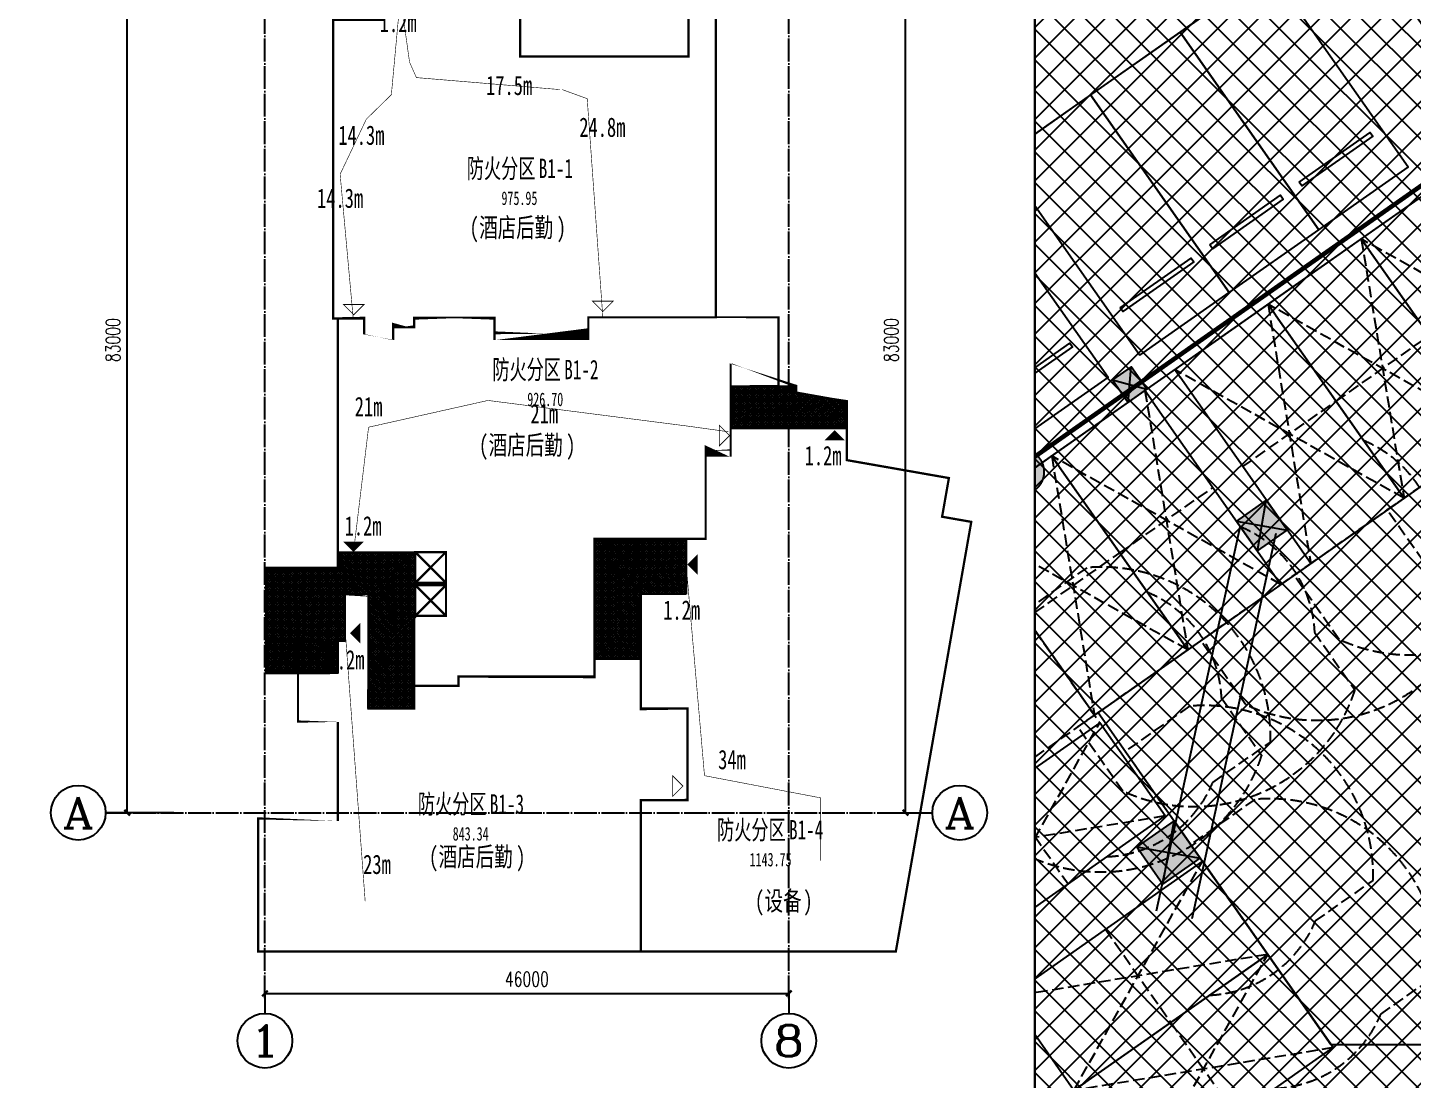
# Model space of a CAD drawing. Header units: millimetres. Extents: x 12325263 to 13848842, y -1463133 to 573208.
# Drawn here: x 12482132 to 12512532, y -841062 to -817975 of the extents above; entities that cross this region are included whole.
import ezdxf
from ezdxf.enums import TextEntityAlignment as Align
from ezdxf.xclip import XClip

# ---------------------------------------------------------------- set-up
doc = ezdxf.new("R2010")
doc.units = ezdxf.units.MM
doc.header["$LTSCALE"] = 1000
doc.header["$XCLIPFRAME"] = 0
for name, pattern in [('-2F平面$0$DASH', [0.35, 0.25, -0.1]), ('DASH', [0.35, 0.25, -0.1]), ('DOTE', [2.4200000000000004, 2, -0.2, 0.02, -0.2])]:
    doc.linetypes.add(name, pattern=pattern)
for name, color, linetype, plot in [('-2F平面$0$A-结构高差线', 5, 'Continuous', False), ('-2F平面$0$A-轨迹线', 8, 'Continuous', False), ('地下室柱网$0$9', 8, 'Continuous', False)]:
    doc.layers.add(name, color=color, linetype=linetype, plot=plot)
for name, color, linetype in [('-2F平面$0$PARTS-CAR公寓-机械车位', 240, 'Continuous'), ('00-防火分区示意', 251, 'Continuous'), ('A-ANNO-TEXT', 7, 'Continuous'), ('A-AXIS', 16, 'DOTE'), ('A-WALL-PATT', 8, 'Continuous'), ('AXIS', 3, 'Continuous'), ('AXIS_TEXT', 7, 'Continuous'), ('DIM_ELEV', 3, 'Continuous'), ('PARTS-CAR(一期)', 9, 'Continuous'), ('PUB_HATCH', 8, 'Continuous'), ('ROAD-LINE', 20, 'Continuous'), ('SPACE', 7, 'Continuous'), ('WALL', 5, 'Continuous'), ('WALL-SHATCH', 8, 'Continuous'), ('地下室柱网$0$0q-柱0', 8, 'Continuous'), ('地下室柱网$0$0q-柱填充', 8, 'Continuous')]:
    doc.layers.add(name, color=color, linetype=linetype)
doc.styles.add('_TCH_AXIS', font='COMPLEX', dxfattribs={"bigfont": 'GBCBIG'})
doc.styles.add('_TCH_DIM_T3', font='SIMPLEX.shx', dxfattribs={"width": 0.7058823529411765, "bigfont": 'GBCBIG.shx'})
doc.styles.add('COMPLEX', font='COMPLEX')
doc.styles.add('TITXV', font='', dxfattribs={"width": 0.7})
doc.styles.add('宋体', font='', dxfattribs={"width": 0.65})
doc.styles.get('TITXV').set_extended_font_data('SimSun')
doc.styles.get('宋体').set_extended_font_data('SimSun')
doc.dimstyles.new('_TCH_ARCH&&500', dxfattribs={"dimtxt": 1275, "dimasz": 500, "dimexe": 1250, "dimexo": 1500, "dimgap": 612.5, "dimtad": 1, "dimdec": 0, "dimzin": 0, "dimdsep": 46, "dimtxsty": '_TCH_DIM_T3', "dimblk": 'ARCHTICK', "dimcen": 0.09, "dimclrt": 7, "dimazin": 2, "dimtfac": 1, "dimtdec": 0, "dimtix": 1, "dimtmove": 2, "dimatfit": 3, "dimfxl": 1, "dimfxlon": 1, "dimtolj": 1, "dimtzin": 0, "dimarcsym": 0})
pattern_1 = [(45, (-12617593.52594884, 856549.481302923), (-112.2532015133644, 112.2532015133644), []), (135, (-12617593.52594884, 856549.481302923), (-112.2532015133644, -112.2532015133644), [])]
pattern_2 = [(45, (-12817593.52594884, 856549.481302923), (-112.2532015133644, 112.2532015133644), []), (135, (-12817593.52594884, 856549.481302923), (-112.2532015133644, -112.2532015133644), [])]

# ---------------------------------------------------------------- blocks, each defined once
blk = doc.blocks.new('asdfadsfgd')
blk.add_lwpolyline([(0, -1800), (30000, -1800), (30000, -34200), (0, -34200)], close=True)
blk = doc.blocks.new('asdfasdgfadfgfdgh')
blk.add_lwpolyline([(-31499.99999983981, 95400), (-1499.999999839813, 95400), (-1499.999999839813, 63000), (-31499.99999983981, 63000)], close=True)
blk.add_blockref('asdfadsfgd', (-31499.99999983981, 97200))
blk = doc.blocks.new('A$C20EA3404')
at = {"layer": '00-防火分区示意', "color": 6, "ltscale": 10, "const_width": 48.14814814814815}
for points in [[(6.24796936661005, 6.244889133609831), (656.24796936661, 656.2448891336098)], [(6.24796936661005, 656.2448891336098), (656.24796936661, 6.244889133609831)]]:
    blk.add_lwpolyline(points, dxfattribs=at)
blk.add_lwpolyline([(6.24796936661005, 6.244889133609831), (656.24796936661, 6.244889133609831), (656.24796936661, 656.2448891336098), (6.24796936661005, 656.2448891336098)], close=True, dxfattribs=at)
blk = doc.blocks.new('_AXISO')
blk.add_circle((0, 0), 0.5)
at = {"layer": 'AXIS_TEXT', "style": 'COMPLEX', "width": 1.041666666666667}
blk.add_attdef('A', text='', height=0.56, dxfattribs=at).set_placement((-0.25, -0.28), (0.25, -0.28), align=Align.FIT)
blk = doc.blocks.new('_ArchTick')
at = {"color": 0, "linetype": 'ByBlock', "const_width": 0.4}
blk.add_lwpolyline([(-0.5, -0.5), (0.5, 0.5)], dxfattribs=at)
blk = doc.blocks.new('*D5309')
at = {"layer": 'AXIS', "color": 0, "lineweight": -2, "transparency": 16777216}
for p, q in [((-50994.51611375064, -15865.73619283969), (-50994.51611375064, -17116.73619283969)), ((-50994.51611375064, -15866.73619283969), (-4994.516113750636, -15866.73619283969)), ((-4994.516113750636, -15865.73619283969), (-4994.516113750636, -17116.73619283969))]:
    blk.add_line(p, q, dxfattribs=at)
at = {"layer": 'Defpoints', "color": 0, "transparency": 16777216}
for p in [(-50994.51611375064, -12518.72951724473), (-4994.516113750636, -12518.72951724473), (-4994.516113750636, -15866.73619283969)]:
    blk.add_point(p, dxfattribs=at)
at = {"layer": 'AXIS', "color": 0, "lineweight": -2, "transparency": 16777216, "xscale": 500, "yscale": 500, "zscale": 500, "rotation": 180}
blk.add_blockref('_ArchTick', (-50994.51611375064, -15866.73619283969), dxfattribs=at)
at = {"layer": 'AXIS', "color": 0, "lineweight": -2, "transparency": 16777216, "xscale": 500, "yscale": 500, "zscale": 500}
blk.add_blockref('_ArchTick', (-4994.516113750636, -15866.73619283969), dxfattribs=at)
at = {"layer": 'AXIS', "color": 7, "transparency": 16777216, "insert": (-27994.51611375064, -14616.73619283969), "char_height": 1275, "attachment_point": 5, "style": '_TCH_DIM_T3'}
blk.add_mtext('\\A1;46000', dxfattribs=at)
blk = doc.blocks.new('*D5310')
at = {"layer": 'AXIS', "color": 0, "lineweight": -2, "transparency": 16777216}
for p, q in [((5263.813809489844, 83000.00000068522), (6514.813809489844, 83000.00000068522)), ((5264.813809489825, -3.094238988368771e-12), (5264.813809489843, 83000.00000068522)), ((5263.813809489824, -3.093955711423888e-12), (6514.813809489824, -3.448335169471769e-12))]:
    blk.add_line(p, q, dxfattribs=at)
at = {"layer": 'Defpoints', "color": 0, "transparency": 16777216}
for p in [(-2361.317697022105, 83000.00000068522), (5264.813809489843, 83000.00000068522), (-2361.31769702211, -9.339317539326633e-13)]:
    blk.add_point(p, dxfattribs=at)
at = {"layer": 'AXIS', "color": 0, "lineweight": -2, "transparency": 16777216, "xscale": 500, "yscale": 500, "zscale": 500}
for p, rotation in [((5264.813809489843, 83000.00000068522), 90), ((5264.813809489825, -3.094238988368771e-12), 270)]:
    blk.add_blockref('_ArchTick', p, dxfattribs=dict(at, rotation=rotation))
at = {"layer": 'AXIS', "color": 7, "transparency": 16777216, "insert": (4014.813809489828, 41500.00000034261), "char_height": 1275, "attachment_point": 5, "rotation": 90, "style": '_TCH_DIM_T3'}
blk.add_mtext('\\A1;83000', dxfattribs=at)
blk = doc.blocks.new('*D5311')
at = {"layer": 'AXIS', "color": 0, "lineweight": -2, "transparency": 16777216}
for p, q in [((-50994.51611375064, 88273.12814801815), (-50994.51611375064, 89524.12814801815)), ((-4994.516113750637, 88273.12814801815), (-4994.516113750637, 89524.12814801815)), ((-50994.51611375064, 88274.12814801815), (-4994.516113750637, 88274.12814801815))]:
    blk.add_line(p, q, dxfattribs=at)
at = {"layer": 'Defpoints', "color": 0, "transparency": 16777216}
for p in [(-4994.516113750637, 88274.12814801815), (-50994.51611375064, 83000.00000068499), (-4994.516113750637, 83000.00000068499)]:
    blk.add_point(p, dxfattribs=at)
at = {"layer": 'AXIS', "color": 0, "lineweight": -2, "transparency": 16777216, "xscale": 500, "yscale": 500, "zscale": 500, "rotation": 180}
blk.add_blockref('_ArchTick', (-50994.51611375064, 88274.12814801815), dxfattribs=at)
at = {"layer": 'AXIS', "color": 0, "lineweight": -2, "transparency": 16777216, "xscale": 500, "yscale": 500, "zscale": 500}
blk.add_blockref('_ArchTick', (-4994.516113750637, 88274.12814801815), dxfattribs=at)
at = {"layer": 'AXIS', "color": 7, "transparency": 16777216, "insert": (-27994.51611375064, 89524.12814801815), "char_height": 1275, "attachment_point": 5, "style": '_TCH_DIM_T3'}
blk.add_mtext('\\A1;46000', dxfattribs=at)
blk = doc.blocks.new('*D5312')
at = {"layer": 'AXIS', "color": 0, "lineweight": -2, "transparency": 16777216}
for p, q in [((-63090.18957378155, 83000.0000006851), (-64341.18957378155, 83000.0000006851)), ((-63091.18957378157, 1.662190945936249e-12), (-63091.18957378155, 83000.0000006851)), ((-63090.18957378157, 1.661907668991367e-12), (-64341.18957378157, 2.016287127039249e-12))]:
    blk.add_line(p, q, dxfattribs=at)
at = {"layer": 'Defpoints', "color": 0, "transparency": 16777216}
for p in [(-63091.18957378155, 83000.0000006851), (-58994.51611375063, 83000.0000006851), (-58994.51611375064, 5.016978039978795e-13)]:
    blk.add_point(p, dxfattribs=at)
at = {"layer": 'AXIS', "color": 0, "lineweight": -2, "transparency": 16777216, "xscale": 500, "yscale": 500, "zscale": 500}
for p, rotation in [((-63091.18957378155, 83000.0000006851), 90), ((-63091.18957378157, 1.662190945936249e-12), 270)]:
    blk.add_blockref('_ArchTick', p, dxfattribs=dict(at, rotation=rotation))
at = {"layer": 'AXIS', "color": 7, "transparency": 16777216, "insert": (-64341.18957378157, 41500.00000034254), "char_height": 1275, "attachment_point": 5, "rotation": 90, "style": '_TCH_DIM_T3'}
blk.add_mtext('\\A1;83000', dxfattribs=at)
blk = doc.blocks.new('adgshg13-A$C7F010FC0')
at = {"layer": 'WALL-SHATCH'}
h = blk.add_hatch(color=256, dxfattribs=at)
h.dxf.hatch_style = 1
h.paths.add_polyline_path([(-60384.17120504379, -16880.89509773254), (-763.1647881269455, 197.4793643951416), (12587.61850607395, -13153.30393266678), (12587.61850607395, -157996.0197629929), (-162964.8506313562, -188820.4315237999), (-171262.3814957142, -180522.900662899), (-171262.3814957142, -31310.89849328995), (-150707.1909123659, -10755.70791006088), (-131860.0775495768, -7980.895098209381), (-99162.38149428368, -7980.895098209381), (-99162.38149428368, -4980.895097732544), (-76620.42811572552, -4980.895097732544), (-70107.65229141712, -16880.89509773254)], flags=16)
h.paths.add_polyline_path([(-60091.22944009304, -16380.89510011673), (-646.8769880533218, 646.876989364624), (12987.61850607395, -12987.61850786209), (12987.61850607395, -158331.9049158096), (-163100.5840539932, -189250.3835258484), (-171662.3814958334, -180688.5860877037), (-171662.3814958334, -31145.21306848526), (-150777.8961598873, -10260.7277340889), (-131896.6870943308, -7480.895098209381), (-99562.38149428368, -7480.895098209381), (-99562.38149428368, -4580.895097732544), (-76365.55243730545, -4580.895097732544), (-69907.50581622124, -16380.89510774612)])
blk = doc.blocks.new('adgshg-1F平面$0$CAR-14')
blk.add_lwpolyline([(-1.430511474609375e-06, -200.0000004768372), (2399.999998569489, -200), (2399.999999523163, -5500.000000238419), (0, -5500.000000476837)], close=True)
at = {"extrusion": (-0.0004477907749365557, -3.397049351885895e-15, 0.999999899741706), "elevation": -1.074697858843549}
blk.add_lwpolyline([(250.0089585465865, -1300.001919507981), (2150.003241036882, -1299.998073339463), (2150.003039334784, -1199.9980738163), (250.0087558908145, -1200.001919507981)], close=True, dxfattribs=at)
blk = doc.blocks.new('adgshg一期一层')
at = {"layer": 'PARTS-CAR(一期)', "xscale": -0.9999999999999998, "rotation": 225.0000000766665}
for p in [(43585.9634758234, -23415.3663277626), (40439.33533740044, -26561.99446201324), (38742.27906429768, -28259.05073928833), (37045.22279214859, -29956.1070151329), (34746.97334349155, -32254.35645627975)]:
    blk.add_blockref('adgshg-1F平面$0$CAR-14', p, dxfattribs=at)
blk = doc.blocks.new('*U495')
at = {"layer": '地下室柱网$0$0q-柱0'}
blk.add_lwpolyline([(-400.0000002384186, -400.0000004768372), (399.9999998807907, -400), (400, 399.9999995231628), (-400, 399.9999990463257)], close=True, dxfattribs=at)
at = {"layer": '地下室柱网$0$0q-柱填充'}
blk.add_solid([(-400, 399.9999990463257), (400, 399.9999995231628), (-400.0000002384186, -400.0000004768372), (399.9999998807907, -400)], dxfattribs=at)
at = {"layer": '地下室柱网$0$9'}
for p, q in [((-400.0000002384186, 399.9999990463257), (399.9999997615814, -400)), ((-400, -400), (400, 400))]:
    blk.add_line(p, q, dxfattribs=at)
blk = doc.blocks.new('*U497')
at = {"layer": '地下室柱网$0$0q-柱0'}
blk.add_lwpolyline([(-500.0000002384186, -500.0000004768372), (499.9999998807907, -500), (500, 499.9999995231628), (-500, 499.9999990463257)], close=True, dxfattribs=at)
at = {"layer": '地下室柱网$0$0q-柱填充'}
blk.add_solid([(-500, 499.9999990463257), (500, 499.9999995231628), (-500.0000002384186, -500.0000004768372), (499.9999998807907, -500)], dxfattribs=at)
at = {"layer": '地下室柱网$0$9'}
for p, q in [((-500.0000002384186, 499.9999990463257), (499.9999997615814, -500)), ((-500, -500), (500, 500))]:
    blk.add_line(p, q, dxfattribs=at)
blk = doc.blocks.new('*U499')
at = {"layer": '地下室柱网$0$0q-柱填充'}
h = blk.add_hatch(color=256, dxfattribs=at)
h.dxf.hatch_style = 1
edge = h.paths.add_edge_path()
edge.add_arc((0, 0), 500, 0, 360)
at = {"layer": '地下室柱网$0$0q-柱0'}
blk.add_circle((0, 0), 500, dxfattribs=at)
blk = doc.blocks.new('adgshg2qbj-gycw-bj-13--2F平面$0$CAR-机械车位')
at = {"layer": '-2F平面$0$A-轨迹线', "color": 251, "linetype": '-2F平面$0$DASH'}
blk.add_lwpolyline([(2499.999999046326, 3642.523668289185, 0.2902472329864041), (2499.999999046326, 6480.476332187653), (2499.999999046326, 8022.202205896378, 0.4504144067848935), (-2948.500000476837, 6924.315240859985), (-2948.500000476837, 5200), (-4.76837158203125e-07, 5200.000000476837)], format="xyb", dxfattribs=at)
at = {"linetype": '-2F平面$0$DASH'}
for p, q in [((2500, 5200), (0, 4.76837158203125e-07)), ((2500, 0), (-4.76837158203125e-07, 5200.000000476837)), ((4.76837158203125e-07, 2600.000000238419), (2500.000000476837, 2600.000000238419))]:
    blk.add_line(p, q, dxfattribs=at)
for p, q in [((2500, 5200), (-4.76837158203125e-07, 5200.000000476837)), ((-4.76837158203125e-07, 5200.000000476837), (0, 199.9999990463257)), ((2499.999999523163, 299.9999995231628), (2500, 5200))]:
    blk.add_line(p, q)
blk.add_lwpolyline([(2499.999999523163, 299.9999995231628), (2500, 0), (0, 4.76837158203125e-07), (0, 199.9999990463257)])
blk = doc.blocks.new('*U491')
at = {"layer": '地下室柱网$0$0q-柱0'}
blk.add_lwpolyline([(-250.0000002384186, -300.0000004768371), (249.9999998807907, -299.9999999999999), (250, 299.9999995231628), (-250, 299.9999990463257)], close=True, dxfattribs=at)
at = {"layer": '地下室柱网$0$0q-柱填充'}
blk.add_solid([(-250, 299.9999990463257), (250, 299.9999995231628), (-250.0000002384186, -300.0000004768371), (249.9999998807907, -299.9999999999999)], dxfattribs=at)
at = {"layer": '地下室柱网$0$9'}
for p, q in [((-250.0000002384186, 299.9999990463257), (249.9999997615814, -299.9999999999999)), ((-250, -299.9999999999999), (250, 300))]:
    blk.add_line(p, q, dxfattribs=at)
blk = doc.blocks.new('A$C4C7A72D3')
at = {"layer": '-2F平面$0$A-结构高差线', "linetype": '-2F平面$0$DASH', "const_width": 100}
blk.add_lwpolyline([(152725.4648846239, 147740.4132108688), (96934.73962295055, 91949.68840122246), (110489.1405178308, 78395.28750658059), (112227.9120210409, 68492.30188942025), (107683.4679993391, 63947.8593997953), (114365.0998367071, 57266.22756290459), (110900.1241929531, 53801.25191927166), (111395.0989409536, 53306.27717065858), (109591.9764703307, 51503.15470075654), (109097.0004719291, 51998.12819671514), (102697.6897482853, 45598.81747293705), (105950.3809519801, 42346.12629079702), (107859.5692510474, 44255.31458950019), (109309.1379530225, 42805.74588727928), (114400.3021987472, 47896.9091796882), (121722.0225318465, 40575.19131565071), (123554.5313602481, 30138.5679984095)], dxfattribs=at)
at = {"layer": 'ROAD-LINE'}
for p, q in [((88944.61101626046, 92161.94725036505), (150533.4597666133, 153750.7960276613)), ((72292.09390912391, 83287.60472869826), (141970.6306093726, 152966.1414585107)), ((156614.578127848, 143992.7213244445), (105455.4019048009, 92833.54637384345)), ((105455.4019045625, 92833.54637384345), (111748.6528783832, 86540.29539775872)), ((111748.6528783832, 86540.29539775872), (116309.830431927, 87341.17058801628))]:
    blk.add_line(p, q, dxfattribs=at)
at = {"layer": 'WALL'}
for p, q in [((101212.7616841607, 95944.81540632225), (139113.6849027798, 133845.7394042013)), ((104928.3222273588, 99943.2197260859), (138972.2634038925, 133987.1609029758)), ((96864.05470858514, 91878.95220661093), (104928.3222273588, 99943.2197260859)), ((99904.5819363594, 89121.26744413353), (106197.7116282973, 82828.13773870538))]:
    blk.add_line(p, q, dxfattribs=at)
at = {"layer": '地下室柱网$0$9'}
for p, q in [((107470.6305818148, 88772.67416063533), (107820.6305834539, 97422.67415940668)), ((108269.9765015487, 88740.33068389143), (108619.9765030984, 97390.33068313217))]:
    blk.add_line(p, q, dxfattribs=at)
at = {"layer": '-2F平面$0$PARTS-CAR公寓-机械车位', "xscale": -0.9999999999999987, "rotation": 225}
for p in [(111748.6523356345, 106480.7071051605), (109344.4892722275, 104076.5440573713), (107576.7223168407, 102308.777106286), (105808.9553638548, 100541.0101528189), (103475.5029842649, 98207.55778265069), (101707.7360312846, 96439.790829184)]:
    blk.add_blockref('adgshg2qbj-gycw-bj-13--2F平面$0$CAR-机械车位', p, dxfattribs=at)
at = {"layer": '-2F平面$0$PARTS-CAR公寓-机械车位', "rotation": 315.0000000061509}
for p in [(101849.1567658093, 88944.45939779398), (104594.8661843445, 86340.17163562845), (106362.6331374552, 84572.40468216012)]:
    blk.add_blockref('adgshg2qbj-gycw-bj-13--2F平面$0$CAR-机械车位', p, dxfattribs=at)
blk.add_blockref('adgshg一期一层', (68092.13348305225, 130532.6249656675))
for name, p, rotation in [('*U491', (104889.7165502664, 100046.035408593), 45), ('*U499', (102875.5497915428, 97747.15559701715), 45.00000001812894), ('*U495', (108283.8291003648, 97500.45099660126), 45), ('*U497', (107506.0116409641, 90075.82979287137), 45)]:
    blk.add_blockref(name, p, dxfattribs=dict(rotation=rotation))
at = {"layer": 'WALL', "color": 1}
blk.add_blockref('adgshg13-A$C7F010FC0', (210433.0120974779, 205503.5692701337), dxfattribs=at)
blk = doc.blocks.new('asdfasddfg')
at = {"layer": 'A-AXIS'}
for p, q in [((-50994.51611375064, -16301.73598947376), (-50994.51611375064, 86100.00000068499)), ((-4994.516113750637, -16301.73598947376), (-4994.516113750637, 86100.00000068499)), ((-58994.51611375064, 83000.00000068522), (3632.232026880607, 83000.00000068499)), ((-64994.51611375436, 0), (3632.232026880607, 0))]:
    blk.add_line(p, q, dxfattribs=at)
at = {"layer": 'AXIS'}
for p, q in [((-50994.51611375064, 86100.00000068499), (-50994.51611375064, 90100.00000068499)), ((-4994.516113750637, 86100.00000068499), (-4994.516113750637, 90100.00000068499)), ((-58994.51611375064, 83000.00000068522), (-64994.51611375064, 83000.00000068522)), ((3632.232026880607, 83000.00000068522), (7621.348606679589, 83000.00000068522)), ((-58994.51611375064, 0), (-64994.51611375064, 0)), ((3632.232026880607, 0), (7621.348606679589, 0)), ((-50994.51611375064, -16301.73598947376), (-50994.51611375064, -17626.07147534098)), ((-4994.516113750637, -16301.73598947376), (-4994.516113750637, -17626.07147534098))]:
    blk.add_line(p, q, dxfattribs=at)
ref = blk.add_blockref('_AXISO', (-50994.51611375436, 92500.00000068522), dxfattribs=dict(at, xscale=4800, yscale=4800, zscale=4800))
ref.add_attrib('A', '1', dxfattribs={"layer": 'AXIS_TEXT', "height": 2715.290039756343, "style": '_TCH_AXIS', "width": 2.333333333338929}).set_placement((-52352.16113363579, 91142.35498080659), (-49636.87109387293, 91142.35498080659), align=Align.FIT)
ref = blk.add_blockref('_AXISO', (-4994.516113754362, 92500.00000068522), dxfattribs=dict(at, xscale=4800, yscale=4800, zscale=4800))
ref.add_attrib('A', '8', dxfattribs={"layer": 'AXIS_TEXT', "height": 2715.290039756343, "style": '_TCH_AXIS', "width": 1.500000000003598}).set_placement((-6352.161133635789, 91142.35498080659), (-3636.871093872935, 91142.35498080659), align=Align.FIT)
ref = blk.add_blockref('_AXISO', (-67394.51611375436, 83000.00000068522), dxfattribs=dict(at, xscale=4800, yscale=4800, zscale=4800))
ref.add_attrib('A', 'N', dxfattribs={"layer": 'AXIS_TEXT', "height": 2715.290039756343, "style": '_TCH_AXIS', "width": 1.105263157897388}).set_placement((-68752.16113363579, 81642.35498080659), (-66036.87109387293, 81642.35498080659), align=Align.FIT)
ref = blk.add_blockref('_AXISO', (10021.34860667586, 83000.00000068522), dxfattribs=dict(at, xscale=4800, yscale=4800, zscale=4800))
ref.add_attrib('A', 'N', dxfattribs={"layer": 'AXIS_TEXT', "height": 2715.290039756343, "style": '_TCH_AXIS', "width": 1.105263157897388}).set_placement((8663.703586794436, 81642.35498080659), (11378.99362655729, 81642.35498080659), align=Align.FIT)
ref = blk.add_blockref('_AXISO', (-67394.51611375436, -2.328306436538696e-10), dxfattribs=dict(at, xscale=4800, yscale=4800, zscale=4800))
ref.add_attrib('A', 'A', dxfattribs={"layer": 'AXIS_TEXT', "height": 2715.290039756343, "style": '_TCH_AXIS', "width": 1.166666666669465}).set_placement((-68752.16113363579, -1357.645019878866), (-66036.87109387293, -1357.645019878866), align=Align.FIT)
ref = blk.add_blockref('_AXISO', (10021.34860667586, -2.328306436538696e-10), dxfattribs=dict(at, xscale=4800, yscale=4800, zscale=4800))
ref.add_attrib('A', 'A', dxfattribs={"layer": 'AXIS_TEXT', "height": 2715.290039756343, "style": '_TCH_AXIS', "width": 1.166666666669465}).set_placement((8663.703586794436, -1357.645019878866), (11378.99362655729, -1357.645019878866), align=Align.FIT)
ref = blk.add_blockref('_AXISO', (-50994.51611375436, -20026.07147534122), dxfattribs=dict(at, xscale=4800, yscale=4800, zscale=4800))
ref.add_attrib('A', '1', dxfattribs={"layer": 'AXIS_TEXT', "height": 2715.290039756343, "style": '_TCH_AXIS', "width": 2.333333333338929}).set_placement((-52352.16113363579, -21383.71649521985), (-49636.87109387293, -21383.71649521985), align=Align.FIT)
ref = blk.add_blockref('_AXISO', (-4994.516113754362, -20026.07147534122), dxfattribs=dict(at, xscale=4800, yscale=4800, zscale=4800))
ref.add_attrib('A', '8', dxfattribs={"layer": 'AXIS_TEXT', "height": 2715.290039756343, "style": '_TCH_AXIS', "width": 1.500000000003598}).set_placement((-6352.161133635789, -21383.71649521985), (-3636.871093872935, -21383.71649521985), align=Align.FIT)
for p1, p2, distance, picture, middle in [((-50994.51611375064, 83000.00000068499), (-4994.516113750637, 83000.00000068499), 5274.128147333162, '*D5311', (-27994.51611375064, 89524.12814801815)), ((-58994.51611375064, 5.016978039978788e-13), (-58994.51611375063, 83000.0000006851), 4096.673460030921, '*D5312', (-64341.18957378157, 41500.00000034254)), ((-2361.31769702211, -9.339317539326633e-13), (-2361.317697022105, 83000.00000068522), -7626.131506511949, '*D5310', (4014.813809489828, 41500.00000034261)), ((-50994.51611375064, -12518.72951724473), (-4994.516113750636, -12518.72951724473), -3348.006675594959, '*D5309', (-27994.51611375064, -14616.73619283969))]:
    dim = blk.add_aligned_dim(p1=p1, p2=p2, distance=distance, dimstyle='_TCH_ARCH&&500', dxfattribs=at)
    dim.commit()
    dim.dimension.update_dxf_attribs({"geometry": picture, "text_midpoint": middle})
blk = doc.blocks.new('asfasdfdsgsdfg')
at = {"layer": 'DIM_ELEV'}
h = blk.add_hatch(dxfattribs=at)
h.set_pattern_fill('ANSI37', color=8, scale=100)
h.set_pattern_definition(pattern_2)
h.paths.add_polyline_path([(-53296.7152384501, 46362.69555288192), (-48746.71523834392, 46362.69555271603), (-48746.71523834392, 49012.70891739661), (-45796.71523870714, 49012.6810833253), (-45796.71523872763, 42312.69555377774), (-48846.71523858048, 42312.69555377774), (-48846.71523858234, 40262.69555303582), (-53296.71523869783, 40262.69555295981)])
h = blk.add_hatch(dxfattribs=at)
h.set_pattern_fill('ANSI37', color=8, scale=100)
h.set_pattern_definition(pattern_2)
h.paths.add_polyline_path([(-18396.70487088338, 8112.695553018479), (-12646.70487112924, 8112.695552135236), (-12646.70487113111, 7581.461310311453), (-8196.715238429606, 6800.116568037891), (-8196.715238427743, 4412.695552848745), (-18396.70487087965, 4412.69555295771)])
h = blk.add_hatch(dxfattribs=at)
h.set_pattern_fill('ANSI37', color=8, scale=100)
h.set_pattern_definition(pattern_1)
h.paths.add_polyline_path([(-22296.71523842029, -10137.30444706138), (-26296.71523902193, -10137.3044470615), (-26296.71523902193, -15837.30444509711), (-30346.71523842961, -15837.30444509652), (-30346.71523842961, -5287.304447030649), (-22296.71523848362, -5287.304446930182)])
h = blk.add_hatch(dxfattribs=at)
h.set_pattern_fill('ANSI37', color=8, scale=100)
h.set_pattern_definition(pattern_1)
h.paths.add_polyline_path([(-46196.70487042889, -20187.30444701959), (-50246.71523856372, -20187.30444704322), (-50146.71523864567, -10137.30444711994), (-52296.71972678415, -10137.30486454524), (-52296.71523866989, -7837.327426849399), (-52896.77992115542, -7837.304447041359), (-52896.71523821354, -6448.745765104424), (-46096.71523852646, -6448.745765250176), (-46096.71523854882, -12187.30444703111), (-46196.70487042889, -12187.30444702692)])
h = blk.add_hatch(dxfattribs=at)
h.set_pattern_fill('ANSI37', color=8, scale=100)
h.set_pattern_definition(pattern_1)
h.paths.add_polyline_path([(-59196.70487113483, -7837.304447042523), (-52296.71523865312, -7837.304447042523), (-52296.71972679906, -14287.30444704369), (-52896.70973012038, -14287.30425711302), (-52896.72392784245, -17087.30369685311), (-59196.70487113483, -17087.30444704113)])
at = {"color": 4, "linetype": 'DASH', "ltscale": 10, "const_width": 50}
for points in [[(-47406.24023848586, 42277.66466806247), (-48196.71523872018, 33712.69555309461), (-50396.71531878412, 31562.92629036214), (-52696.71523751318, 26728.60990615096)], [(-33396.81243891269, 34162.71255489811), (-45996.8406303972, 35212.92629071604), (-46596.71523866802, 36562.6955529633), (-47406.24023848586, 42277.66466806247)], [(-33196.81243892759, 34162.70628963551), (-30996.71531881392, 33362.92629049718), (-29625.46197790653, 14162.69555428671)], [(-52696.71523751318, 26728.60990615096), (-51546.71523889527, 14062.69555360859)]]:
    blk.add_lwpolyline(points, dxfattribs=at)
at = {"color": 4, "linetype": 'DASH', "ltscale": 5, "const_width": 50}
for points in [[(-51525.49195989966, -6487.304447124712), (-50196.71523863822, 4512.695552938618), (-39712.22112769634, 6862.926290022209)], [(-18596.70487127639, 4112.695552624762), (-22196.71523819491, 4612.695552736288), (-39712.22112939507, 6862.926289641298)], [(-22296.71523848176, -7712.304447046015), (-20696.71523839049, -26087.30444779037), (-10496.71523847431, -28037.30444131268), (-10496.71523847617, -33550.70190697187)], [(-52196.71972693875, -14087.30444771959), (-50496.71523801424, -37137.30444658874)]]:
    blk.add_lwpolyline(points, dxfattribs=at)
at = {"layer": '00-防火分区示意', "color": 6}
for points in [[(-47775.34413541853, 42295.44521018269, 0, 1800, 0), (-47775.34413541853, 41395.44521018269, 0, 0, 0)], [(-9258.59611148201, 4246.832100920845, 0, 1800, 0), (-9258.59611148201, 3346.832100920845, 0, 0, 0)], [(-51520.83415272087, -6448.745765133761, 0, 1800, 0), (-51520.83415272087, -5548.745765133761, 0, 0, 0)], [(-22196.71523826569, -7537.304447493167, 0, 1800, 0), (-21296.71523826569, -7537.304447493167, 0, 0, 0)], [(-51834.96719813906, -13573.21049319534, 0, 1800, 0), (-50934.96719813906, -13573.21049319534, 0, 0, 0)]]:
    blk.add_lwpolyline(points, format="xyseb", dxfattribs=at)
at = {"layer": '00-防火分区示意', "color": 6, "ltscale": 10, "const_width": 75}
for points in [[(-51503.03346744925, 14386.61697414238), (-50603.03346744925, 15286.61697414238), (-52403.03346744925, 15286.61697414238)], [(-29625.46197710186, 14672.96103970567), (-28725.46197710186, 15572.96103970567), (-30525.46197710186, 15572.96103970567)], [(-18496.70487109944, 3777.282384121558), (-19396.70487109944, 2877.282384121558), (-19396.70487109944, 4677.282384121558)], [(-22591.27950244024, -26998.19141922286), (-23491.27950244024, -27898.19141922286), (-23491.27950244024, -26098.19141922286)]]:
    blk.add_lwpolyline(points, close=True, dxfattribs=at)
at = {"layer": 'PUB_HATCH', "color": 6, "const_width": 200}
for points in [[(-48746.69651014358, 49012.68108330155), (-48746.71523834392, 46362.69555271603), (-53296.71523873881, 46362.69555288192), (-53296.71523873694, 14062.69555363362), (-50596.71531909332, 14062.69555356179), (-50596.71531913243, 12662.92629058694), (-48046.7153190989, 12662.92629056622), (-48046.71531908214, 13262.92629051628), (-46196.71531908959, 13262.92629046494), (-46196.71531907655, 14062.69538628217), (-39146.71531907842, 14062.69538623758), (-39146.71531911753, 12662.92629026959), (-30896.71531886235, 12662.92629003362), (-30896.71531886421, 14162.69555297866), (-19696.31769191846, 14162.69555273606), (-19696.95664956607, 43862.70570490975), (-22096.68301050551, 43862.68540236109), (-22093.1603531111, 37062.6310093978), (-36896.32330949232, 37062.7234645565), (-36896.59366578795, 44804.09864701005), (-38455.17180790193, 46362.67778592929), (-42896.71523907036, 46362.69555309496), (-42896.71523942798, 49012.69555340381)], [(-50596.71531909332, 14062.69555355818), (-52896.71523778513, 14062.69555355818), (-52896.7799212113, -7837.323466235888), (-52296.72044619359, -7837.327426815056), (-52296.71972678415, -10137.30444704113), (-50196.71523858607, -10137.30444705079), (-50196.71523858607, -20187.30444703146), (-46196.70487042889, -20187.30444703135), (-46196.70487042889, -18187.30444693787), (-42296.71523863822, -18187.30444693787), (-42296.71524099447, -17387.30444608035), (-30346.71524078585, -17387.30444742669), (-30346.71523827314, -5287.30444692797), (-20596.71523845382, -5287.304447011556), (-20596.71523832902, 2512.695553060737), (-18396.70487096347, 2512.695552856894), (-18396.70487124845, 8112.702651627711), (-14196.71523839794, 8112.702652462991), (-14196.70767087303, 14162.77792995749), (-30896.71531885304, 14162.77793005318), (-30896.71531886235, 12662.92629003373), (-39146.7153190989, 12662.92629026959), (-39146.71531908959, 14062.69538623758), (-46196.71531907655, 14062.69538628217), (-46196.7153190989, 13262.92629046505), (-48046.71531908959, 13262.92629056622), (-48046.7153190989, 12662.92629056622), (-50596.71531913243, 12662.92629063746)], [(-12646.70487112924, 8112.695552135236), (-12646.70487113111, 7581.461310311453), (-8196.715238429606, 6800.116568037774), (-8196.715238429606, 1622.098934666952), (766.0575656630099, 48.386103673256), (169.3719851784408, -3349.623450201238), (2730.346116483212, -3799.291222565225), (-3895.873218460009, -41537.3221602221), (-26296.71554260515, -41537.38192280242), (-26296.71523843147, -28237.30444694054), (-22196.7152383849, -28237.30444694217), (-22196.7152383849, -25987.3044478232), (-22196.71523855813, -20187.304447031), (-26296.71523872949, -20187.30444703111), (-26296.71523902193, -15837.30444509711), (-30346.71523842961, -15837.30444509652), (-30346.71523835137, -5287.304446969763), (-20596.71523835137, -5287.304446969763), (-20596.71523830295, 2512.695553049562), (-18396.70487124287, 2512.695552875753), (-18396.70487123542, 8112.695552633959)], [(-52296.71163155511, -10137.30486454361), (-52296.72044619359, -7837.327426815056), (-59196.70487113483, -7837.281884772354), (-59196.70487113483, -17087.30444704113), (-56396.03305180185, -17087.30411354324), (-56395.35146077722, -21337.6788832997), (-52896.71523840912, -21337.6788833756), (-52896.71523859352, -29837.30444721342), (-59895.1824780535, -29837.74846303603), (-59895.19215917587, -41537.38192280196), (-26296.71554432437, -41537.38192280172), (-26296.7150854934, -28237.30444693728), (-22196.71524100378, -28237.30445124791), (-22196.71523855813, -20187.304447031), (-26296.71523872949, -20187.30444702692), (-26296.71523902193, -15837.30444509711), (-30346.71523842961, -15837.30444509676), (-30346.71524120495, -17387.30444742669), (-42296.71524005011, -17387.30444608035), (-42296.71005463786, -18187.30444693798), (-46196.71005442925, -18187.3044469381), (-46196.71523842961, -20187.30444703135), (-50196.71523858607, -20187.30444703146), (-50196.71523854323, -10137.30444705079)]]:
    blk.add_lwpolyline(points, close=True, dxfattribs=at)
at = {"layer": 'PUB_HATCH', "color": 6}
for points in [[(-53296.7152384501, 46362.69555288192), (-48746.71523834392, 46362.69555271603), (-48746.71523834392, 49012.70891739661), (-45796.71523870714, 49012.6810833253), (-45796.71523872763, 42312.69555377774), (-48846.71523858048, 42312.69555377774), (-48846.71523858234, 40262.69555303582), (-53296.71523869783, 40262.69555295981)], [(-18396.70487088338, 8112.695553018479), (-12646.70487112924, 8112.695552135236), (-12646.70487113111, 7581.461310311453), (-8196.715238429606, 6800.116568037891), (-8196.715238427743, 4412.695552848745), (-18396.70487087965, 4412.69555295771)], [(-22296.71523842029, -10137.30444706138), (-26296.71523902193, -10137.3044470615), (-26296.71523902193, -15837.30444509711), (-30346.71523842961, -15837.30444509652), (-30346.71523842961, -5287.304447030649), (-22296.71523848362, -5287.304446930182)], [(-46196.70487042889, -20187.30444701959), (-50246.71523856372, -20187.30444704322), (-50146.71523864567, -10137.30444711994), (-52296.71972678415, -10137.30486454524), (-52296.71523866989, -7837.327426849399), (-52896.77992115542, -7837.304447041359), (-52896.71523821354, -6448.745765104424), (-46096.71523852646, -6448.745765250176), (-46096.71523854882, -12187.30444703111), (-46196.70487042889, -12187.30444702692)], [(-59196.70487113483, -7837.304447042523), (-52296.71523865312, -7837.304447042523), (-52296.71972679906, -14287.30444704369), (-52896.70973012038, -14287.30425711302), (-52896.72392784245, -17087.30369685311), (-59196.70487113483, -17087.30444704113)], [(-59196.7048711367, -14287.30444704229), (-56396.70487113483, -14287.30444704229), (-56396.70487113483, -17087.30444704159), (-59196.7048711367, -17087.30444704159)], [(-56396.70487113856, -14287.30444704182), (-53596.7048711367, -14287.30444704182), (-53596.7048711367, -17087.30444704113), (-56396.70487113856, -17087.30444704113)]]:
    blk.add_lwpolyline(points, close=True, dxfattribs=at)
blk.add_blockref('asdfasddfg', (-8302.188757389784, -29337.30444704369))
at = {"layer": 'PUB_HATCH', "xscale": 4.153846153846154, "yscale": 4.153846153846154, "zscale": 4.153846153846154}
for p in [(-45822.66834259033, 46061.87090000405), (-45822.66834259033, 43361.87090000405), (-29222.66834224202, -8289.251264191), (-46122.66834186763, -9174.686073882505), (-46122.66834186763, -12074.68607386621), (-59122.66834227555, -17113.2447557546), (-56422.6683419738, -17113.2444342419)]:
    blk.add_blockref('A$C20EA3404', p, dxfattribs=at)
at = {"color": 4, "linetype": 'DASH', "style": 'TITXV', "width": 0.7}
for s, p in [('17.5m', (-39879.01645071059, 33685.07024400029)), ('24.8m', (-31690.19715920836, 30012.02668842953)), ('14.3m', (-52853.97193913162, 29309.56976092514)), ('14.3m', (-54722.55967858434, 23774.38264215644)), ('21m', (-51412.35167656839, 5476.849730039947)), ('21m', (-35982.83790183812, 4858.630184798036)), ('34m', (-19496.71523840167, -25520.51869707694)), ('23m', (-50674.97632123344, -34720.30025938153))]:
    blk.add_text(s, height=1699.367088607595, dxfattribs=at).set_placement(p)
at = {"layer": '00-防火分区示意', "color": 6, "style": 'TITXV', "width": 0.7}
for p in [(-49219.15797609091, 39212.4856157141), (-11900.79557628557, 1172.018524080631), (-52298.53730814904, -4998.50772394659), (-24324.3259540163, -12391.27008480474), (-53798.53730814904, -16761.72196977446)]:
    blk.add_text('1.2m', height=1699.367088607595, dxfattribs=at).set_placement(p)
at = {"layer": 'A-ANNO-TEXT', "style": 'TITXV', "width": 0.7}
for s, p in [('酒店后勤', (-40479.3557793117, 21199.72752890379)), ('(', (-41329.98869070411, 21199.72752890379)), (')', (-33674.29248817246, 21199.72752890379)), ('(', (-40499.98869085684, 2099.727528442555)), ('酒店后勤', (-39649.35577946444, 2099.727528442555)), (')', (-32844.2924883252, 2099.727528442555)), ('(', (-44893.52594883926, -34051.02502619087)), ('酒店后勤', (-44042.89303744685, -34051.02502619087)), (')', (-37237.82974630762, -34051.02502619087)), ('(', (-16266.22665509395, -37928.97482170351)), ('设备', (-15415.59374370155, -37928.97482170351)), (')', (-12013.06209813193, -37928.97482170351))]:
    blk.add_text(s, height=1699.367088607595, dxfattribs=at).set_placement(p)
at = {"layer": 'SPACE', "color": 6, "style": '宋体', "width": 0.65}
for s, height, p in [('防火分区', 1699.367088607595, (-41573.63161950486, 26391.78725195164)), ('B1-1', 1699.367088607595, (-35254.6442777327, 26391.78725195164)), ('975.95', 1189.556962025316, (-38527.37370811245, 24029.28725195164)), ('防火分区', 1699.367088607595, (-39331.05759440889, 8729.481302923057)), ('B1-2', 1699.367088607595, (-33012.07025263673, 8729.481302923057)), ('926.70', 1189.556962025316, (-36260.42468301648, 6366.981302923057)), ('防火分区', 1699.367088607595, (-45871.05759440889, -29420.51869707694)), ('B1-3', 1699.367088607595, (-39552.07025263673, -29420.51869707694)), ('防火分区', 1699.367088607595, (-19595.84498526505, -31687.30444704345)), ('B1-4', 1699.367088607595, (-13276.8576434929, -31687.30444704345)), ('843.34', 1189.556962025316, (-42809.06392352281, -31783.01869707694)), ('1143.75', 1189.556962025316, (-16734.71365615113, -34049.80444704345))]:
    blk.add_text(s, height=height, dxfattribs=at).set_placement(p)

msp = doc.modelspace()

# ---------------------------------------------------------------- block references
msp.add_blockref('asdfasdgfadfgfdgh', (12505741.55586833, -906357.9697023563))
at = {"layer": 'PUB_HATCH', "xscale": 0.25, "yscale": 0.25, "zscale": 0.25}
msp.add_blockref('asfasdfdsgsdfg', (12502165.73208627, -827873.6435907667), dxfattribs=at)

# ---------------------------------------------------------------- next in the draw order: block references
ref = msp.add_blockref('A$C4C7A72D3', (12385714.85333347, -906209.5211575599), dxfattribs=dict(rotation=350.041249254255))
XClip(ref).set_block_clipping_path([(223442.85848776624, 85923.1187333744), (220542.79614323564, 85923.14223919064), (220542.85794921033, 89292.82327550603), (211526.91503559053, 89292.81013112981), (210631.4331447985, 94392.80805835268), (206113.36859029531, 94392.80254184548), (206001.43151877634, 95030.31273446558), (204376.28265885077, 94744.96136868373), (203364.45700568333, 100506.90300529171), (197947.39471226372, 99555.74826742522), (192482.34284747206, 130679.47653937805), (190118.78045936674, 130264.45040162886), (191623.4071957469, 121695.64270786336), (177046.6486519482, 119136.20117008407), (175707.6223907359, 126760.84837657143), (173902.98837133497, 128026.4039125028), (169528.38544615544, 127258.29032698018), (169070.09673948586, 129868.3614864857), (163308.25174581818, 128856.66933918069), (163766.52659606002, 126246.61717005563), (159679.17951310053, 125528.91809214232), (170669.68883746117, 62935.797914044), (167222.1989369914, 62330.4650948944), (167939.77594909444, 58243.68085931754), (171386.95287966542, 58848.291248798836), (172857.06567938626, 50477.00326481927), (165962.5026008021, 49266.42308983533), (168037.78130347654, 37447.17964484263), (140649.95849708281, 32638.23901064042), (115387.97992391884, 28202.578178789467), (95598.7254695911, 140907.4332163476), (226939.47610990703, 163968.86685004015), (240128.69528115913, 88852.8973128139)])

# ---------------------------------------------------------------- next in the draw order: hatches: boundary and pattern name
at = {"layer": 'A-WALL-PATT'}
h = msp.add_hatch(dxfattribs=at)
h.set_pattern_fill('ANSI37', color=252, scale=300)
h.set_pattern_definition([(45, (0, 0), (-336.7596045400932, 336.7596045400933), []), (135, (0, 0), (-336.7596045400933, -336.7596045400932), [])])
h.paths.add_polyline_path([(12620650.38539265, -860223.049545848), (12617794.01669246, -859721.9664210133), (12618376.87432261, -856402.6014028846), (12609496.81071035, -854843.4109470441), (12609496.81071042, -849665.3933075985), (12605046.82107976, -848884.0485656845), (12605046.82107976, -848236.7857491444), (12604796.81071017, -848236.7857491444), (12604796.81071017, -848236.7857491443), (12603396.81071044, -848236.7857491443), (12603396.81071044, -842386.6778365278), (12597896.76327217, -842386.7857499598), (12597896.75844258, -819486.8319266622), (12597896.56664498, -810786.7857490125), (12595496.84294047, -810786.7840569976), (12595496.91654426, -819486.7121946897), (12580697.16551158, -819486.6973693409), (12580696.91490234, -811745.364390531), (12579138.33626164, -810186.7857498282), (12574696.81070917, -810186.6886267307), (12574696.81070977, -807536.7857495192), (12568846.8107105, -807536.7857494679), (12568846.8107105, -810186.7646491289), (12564696.93141798, -810186.7875372835), (12564696.81071043, -873736.7857502772), (12561196.81071067, -873736.7857502772), (12561196.81071058, -877886.7857499092), (12564696.8107102, -877886.785749909), (12564696.84673882, -886386.78574996), (12557696.81071021, -886386.7857501055), (12557696.8107105, -898386.8849188404), (12504241.55586849, -898386.8837259213), (12504241.55586849, -783957.9697023563), (12634041.2748256, -783957.9697023565), (12627930.11774737, -818762.8185394118)])

# ---------------------------------------------------------------- next in the draw order: linework, layer by layer
at = {"layer": 'PUB_HATCH', "color": 6, "elevation": 9.610333750321524e-09}
msp.add_lwpolyline([(12557696.8107105, -898386.8849188404), (12504241.55586849, -898386.8837259213), (12504241.55586849, -783957.9697023563)], dxfattribs=at)

doc.saveas('drawing.dxf')
